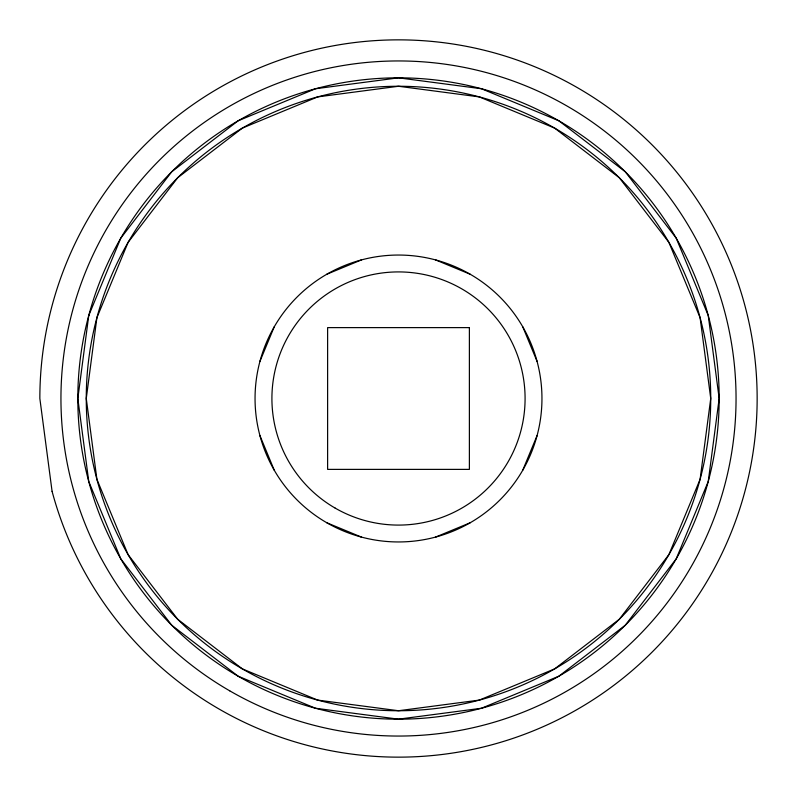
<?xml version="1.0" encoding="UTF-8"?>
<svg xmlns="http://www.w3.org/2000/svg" width="797" height="797" viewBox="0 0 797 797"><rect width="100%" height="100%" fill="white"/><g stroke="black" fill="none" stroke-linecap="round" stroke-linejoin="round"><path stroke-width="1.2" d="M259.932 361.37L274.258 326.77M522.742 470.23L537.068 435.63A143.46 143.46 0 0 0 361.37 259.932L326.77 274.258M435.63 537.068L470.23 522.742M435.63 259.932L470.23 274.258M326.77 522.742L361.37 537.068M522.742 326.77L537.068 361.37M259.932 435.63L274.258 470.23M537.068 435.63A143.46 143.46 0 0 1 297.062 499.938A143.46 143.46 0 0 1 361.37 259.932M88.756 315.502L77.827 398.5L88.756 481.498L120.785 558.836L171.744 625.256L238.164 676.215L315.502 708.244L398.5 719.173L481.498 708.244L558.836 676.215L625.256 625.256L676.215 558.836L708.244 481.498L719.173 398.5L708.244 315.502L676.215 238.164L625.256 171.744L558.836 120.785L481.498 88.756L398.5 77.827L315.502 88.756L238.164 120.785L171.744 171.744L120.785 238.164L88.756 315.502M96.905 317.684L86.265 398.5L96.905 479.316L128.098 554.622L177.711 619.289L242.378 668.902L317.684 700.095L398.5 710.735L479.316 700.095L554.622 668.902L619.289 619.289L668.902 554.622L700.095 479.316L710.735 398.5L700.095 317.684L668.902 242.378L619.289 177.711L554.622 128.098L479.316 96.905L398.5 86.265L317.684 96.905L242.378 128.098L177.711 177.711L128.098 242.378L96.905 317.684M469.383 327.617L327.617 327.617L327.617 469.383L469.383 469.383L469.383 327.617M52.074 491.321L39.85 398.5A358.65 358.65 0 0 1 550.069 73.454A358.65 358.65 0 0 1 629.032 673.246A358.65 358.65 0 0 1 52.074 491.321M171.744 625.256A320.673 320.673 0 0 0 708.244 481.498A320.673 320.673 0 0 0 315.502 88.756A320.673 320.673 0 0 0 171.744 625.256M229.725 690.83A337.549 337.549 0 0 0 736.049 398.5A337.549 337.549 0 0 0 229.725 106.17A337.549 337.549 0 0 0 229.725 690.83M177.711 619.289A312.235 312.235 0 0 0 700.095 479.316A312.235 312.235 0 0 0 317.684 96.905A312.235 312.235 0 0 0 177.711 619.289M335.208 508.127A126.584 126.584 0 0 0 525.084 398.5A126.584 126.584 0 0 0 335.208 288.873A126.584 126.584 0 0 0 335.208 508.127"/></g></svg>
